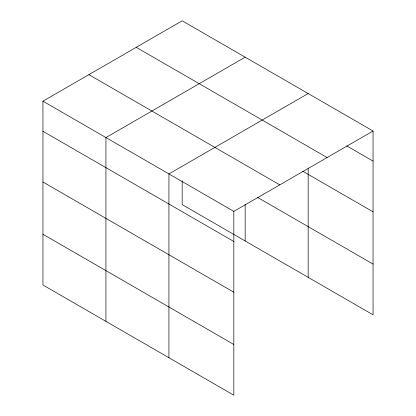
<?xml version="1.0" encoding="UTF-8"?>
<svg xmlns="http://www.w3.org/2000/svg" width="416" height="416" viewBox="0 0 416 416"><rect width="100%" height="100%" fill="white"/><g stroke="black" fill="none" stroke-linecap="round" stroke-linejoin="round"><path stroke-width="0.62" d="M308.157 168.584L308.157 277.347M42.942 101.182L233.828 211.39L233.828 395.2L42.942 284.991L42.942 101.182L182.172 20.8L373.058 131.009L373.058 314.818L182.172 204.61L182.172 180.856M245.164 57.169L105.934 137.55L105.934 321.36M308.157 93.538L168.927 173.919L168.927 357.729M233.828 211.39L373.058 131.009M346.762 145.928L373.058 161.112M136.224 47.325L327.111 157.534M302.531 171.116L373.058 211.832M88.889 74.656L279.776 184.865M257.535 197.397L373.058 264.092M42.942 131.29L233.828 241.493M42.942 182.01L233.828 292.219M42.942 234.27L233.828 344.479M245.164 204.381L245.164 240.978"/></g></svg>
